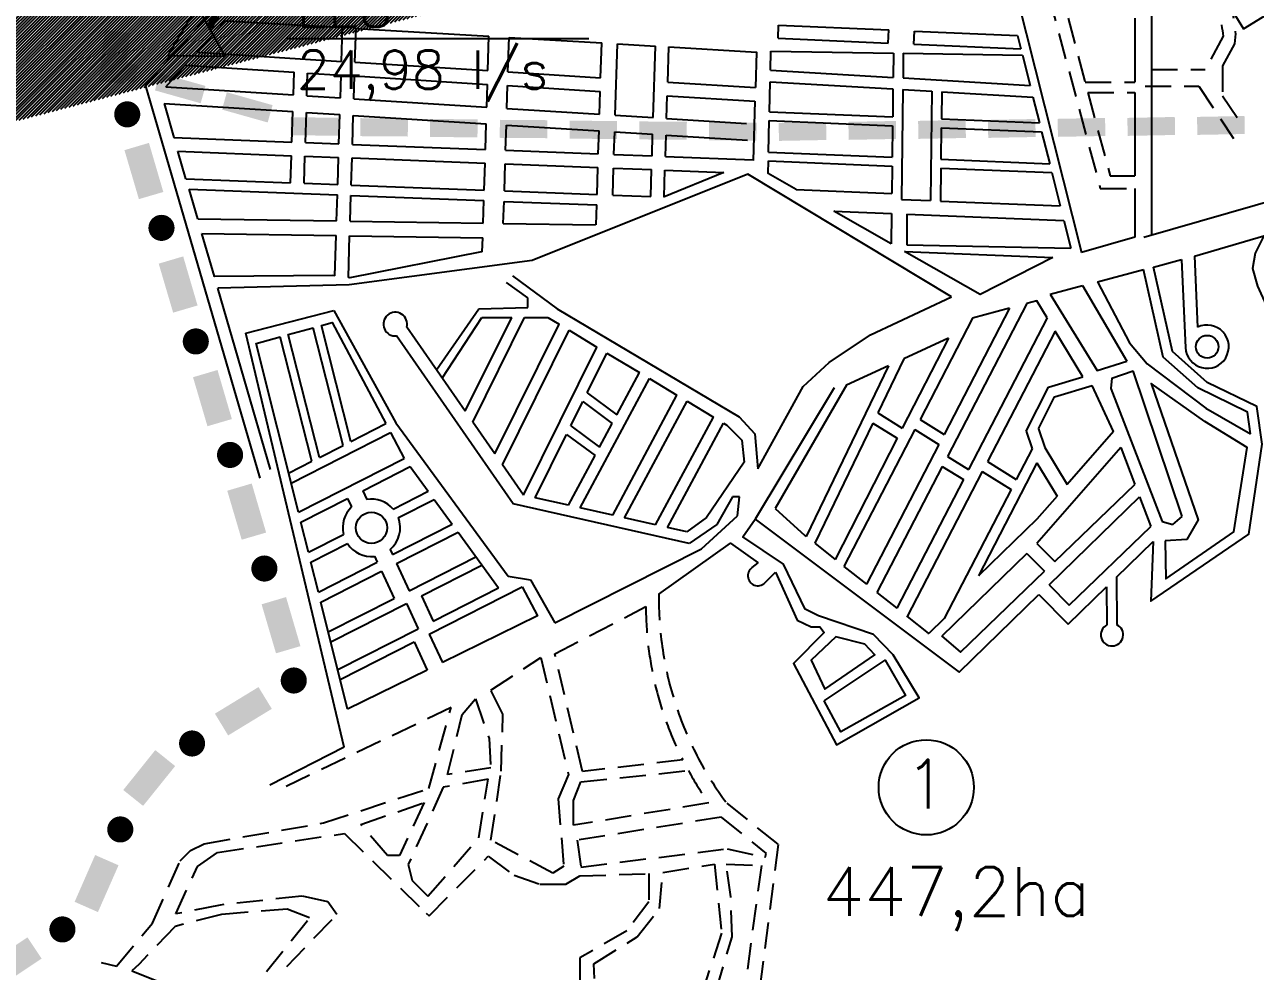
# Model space of a CAD drawing. Extents: x 549522 to 568491, y 7511769 to 7521280.
# Drawn here: x 551247 to 553012, y 7512479 to 7513836 of the extents above; entities that cross this region are included whole.
import ezdxf
from ezdxf.enums import TextEntityAlignment as Align

# ---------------------------------------------------------------- set-up
doc = ezdxf.new("R2010")
doc.units = 0
doc.header["$LTSCALE"] = 150
doc.header["$MEASUREMENT"] = 0
doc.linetypes.add('HIDDEN', pattern=[0.375, 0.25, -0.125])
for name, color, linetype in [('ESTACAO', 5, 'CONTINUOUS'), ('HATCH', 150, 'CONTINUOUS'), ('LIMITE-BACIA', 3, 'CONTINUOUS'), ('LIMITE-PROJETO', 1, 'CONTINUOUS'), ('PROJECAO', 7, 'HIDDEN'), ('RUA', 7, 'CONTINUOUS'), ('TEXTO', 5, 'CONTINUOUS'), ('TEXTO2', 5, 'CONTINUOUS')]:
    doc.layers.add(name, color=color, linetype=linetype)
doc.styles.get("Standard").update_dxf_attribs({"font": 'ROMANSBR.SHX'})

# ---------------------------------------------------------------- blocks, each defined once
blk = doc.blocks.new('C')
at = {"layer": 'LIMITE-BACIA'}
blk.add_solid([(-33.9, -12.9), (-34, 12.9), (34.2, -12.6), (34, 13.2)], dxfattribs=at)
blk = doc.blocks.new('R')
at = {"layer": 'LIMITE-PROJETO', "const_width": 18.7}
blk.add_lwpolyline([(-75.2, 0.3, 1), (-93.9, 0.4, 1)], format="xyb", close=True, dxfattribs=at)
at = {"layer": 'LIMITE-PROJETO'}
blk.add_solid([(36.9, 17.7), (36.6, -18.8), (-36.4, 18.3), (-36.6, -18.3)], dxfattribs=at)

msp = doc.modelspace()

# ---------------------------------------------------------------- hatches: boundary and pattern name
at = {"layer": 'HATCH'}
h = msp.add_hatch(dxfattribs=at)
h.set_pattern_fill('ANSI31', color=256, scale=25, style=0)
h.set_pattern_definition([(45, (0, 17552.9602), (-2.2097086912, 2.2097086912), [])])
h.paths.add_polyline_path([(558788.8, 7515520.7), (558801.3, 7515519.9), (558811.3, 7515516), (558878.7, 7515439), (558881.3, 7515433.4), (558881.3, 7515424.8), (558878.7, 7515418.7), (558871.4, 7515418.7), (558861.9, 7515423.5), (558792.7, 7515499.5), (558787.5, 7515504.7), (558785.3, 7515512.1), (558784.9, 7515518.1)], flags=0)
h.paths.add_polyline_path([(557584.9, 7515191.4), (557601.3, 7515215.5), (557620.6, 7515242.5), (557635.5, 7515256.9), (557649, 7515267.5), (557661.1, 7515272.3), (557670.7, 7515274.2), (557681.8, 7515275.2), (557689.5, 7515273.3), (557694.8, 7515268.9), (557696.7, 7515260.3), (557694.8, 7515252.1), (557688.5, 7515243), (557681.3, 7515231.4), (557667.8, 7515217.4), (557652.9, 7515204.4), (557638.4, 7515192.4), (557624.9, 7515181.3), (557611.4, 7515170.7), (557602.3, 7515163.5), (557594.6, 7515160.2), (557585.4, 7515159.7), (557578.7, 7515161.6), (557574.8, 7515165.9), (557574.8, 7515172.7), (557577.2, 7515178.9)], flags=16)
h.paths.add_polyline_path([(558115.4, 7515513.7), (558035.3, 7515575.5), (558035.7, 7515576.2), (558057.8, 7515605.1), (558090.2, 7515623.9), (558119.2, 7515637.5), (558143.1, 7515654.5), (558210.7, 7515704.9), (558247, 7515721), (558299.5, 7515734.5), (558322, 7515731.2), (558352.7, 7515729.5), (558373.6, 7515734.5), (558415.8, 7515748.2), (558456.7, 7515765.3), (558478.9, 7515773.8), (558494.2, 7515785.7), (558523.7, 7515798), (558550.4, 7515797.6), (558572.3, 7515789.9), (558608.4, 7515765.3), (558643, 7515733.3), (558708.2, 7515640.1), (558726, 7515622.2), (558775.4, 7515584.7), (558825.4, 7515544.3), (558876, 7515484.2), (559013.9, 7515307.6), (559102.7, 7515189.5), (559170.9, 7515082.2), (559225.4, 7515002.1), (559323.6, 7514841.1), (559397.4, 7514688.7), (559421.5, 7514661.4), (559465.8, 7514620.6), (559481.1, 7514606.9), (559503.2, 7514596.6), (559528.9, 7514593.3), (559553.3, 7514596.6), (559573.2, 7514606.9), (559617.5, 7514639.3), (559643.6, 7514668.8), (559716.4, 7514758.5), (559803.3, 7514864.1), (559862.9, 7514939.1), (560024.4, 7515156.3), (560242.1, 7515543.3), (560370.9, 7515698.8), (560401.6, 7515731.2), (560456.1, 7515763.5), (560507.3, 7515787.4), (560563.5, 7515804.4), (560626.3, 7515811.8), (560706.7, 7515814.7), (560780, 7515812.9), (560856.7, 7515801), (560989.6, 7515770.4), (561132.8, 7515721), (561221.5, 7515686.9), (561316.9, 7515640.9), (561403.9, 7515594.9), (561452, 7515561.5), (561492.5, 7515521.7), (561579.4, 7515436.5), (561630.6, 7515378.6), (561666.8, 7515346.8), (561782.3, 7515252.5), (561865.8, 7515187.8), (561916.9, 7515153.7), (561951.5, 7515135.3), (561983.4, 7515119.7), (562331.1, 7514990.2), (562373.7, 7514962.9), (562429.4, 7514907.1), (562569.6, 7514724.8), (562605.6, 7514687), (562645.9, 7514658.6), (562680.6, 7514647.8), (562713.8, 7514645.1), (562912.4, 7514701.1), (563130.5, 7514785.2), (563510.5, 7515065.2), (563799.9, 7515305.3), (563941.4, 7515456.6), (564344.5, 7515975), (564452.2, 7516190.4), (564558, 7516441.6), (564606.8, 7516600.9), (564730.2, 7516618.8), (564588, 7516244.9), (564512.2, 7516108.4), (564467.8, 7515995), (564418.3, 7515936.5), (564384.3, 7515855.1), (564295.9, 7515724.5), (564087.8, 7515532.7), (564057.8, 7515484), (563755.5, 7515150.7), (563541.5, 7514956), (563359.2, 7514838.3), (563249.3, 7514749.8), (563017.8, 7514615.2), (562908.4, 7514571.4), (562713.8, 7514553.8), (562678.8, 7514559.2), (562641.2, 7514573.2), (562614.1, 7514584.8), (562581.7, 7514605.2), (562554.1, 7514631.2), (562535.7, 7514659.7), (562505.9, 7514715.6), (562421.4, 7514813.1), (562384, 7514845.4), (562309.3, 7514894.6), (562206.7, 7514937.4), (562116.3, 7514962.9), (562056.7, 7514988.5), (561855.5, 7515088.1), (561752.7, 7515168.1), (561502.7, 7515402.3), (561235.8, 7515586.7), (560918, 7515701.9), (560718.9, 7515732.9), (560603.3, 7515716.4), (560527.5, 7515691.1), (560436.7, 7515624), (560361.3, 7515543.2), (560291.3, 7515403.2), (560067.2, 7515037.3), (559712.9, 7514589.9), (559680.6, 7514547.3), (559653.3, 7514523.5), (559634.5, 7514506.4), (559612.4, 7514492.8), (559568.9, 7514474.9), (559544.2, 7514470.7), (559509.7, 7514474.9), (559479.4, 7514480.9), (559446.2, 7514496), (559406.1, 7514520.1), (559361.8, 7514552.4), (559305.2, 7514603.2), (559234, 7514678.5), (559133.4, 7514797.7), (559031, 7514932.4), (558759, 7515370.4), (558732.8, 7515404.1), (558705.6, 7515429.7), (558695.3, 7515439.9), (558686.8, 7515474), (558676.6, 7515502.9), (558656.1, 7515537), (558628.9, 7515564.2), (558611.8, 7515579.6), (558594.8, 7515588.1), (558579.4, 7515591.5), (558555.6, 7515591.5), (558531.7, 7515579.6), (558499.3, 7515557.4), (558477.1, 7515533.6), (558460.1, 7515520), (558442.4, 7515505.8), (558431.1, 7515501.2), (558411.3, 7515495.5), (558367.5, 7515502.8), (558344.2, 7515514.9), (558301.6, 7515542.1), (558257.4, 7515560.5), (558220.6, 7515563.5), (558170.9, 7515548.7)])
h.paths.add_polyline_path([(558115.4, 7515513.7), (558035.3, 7515575.5), (558035.7, 7515576.2), (558057.8, 7515605.1), (558090.2, 7515623.9), (558119.2, 7515637.5), (558143.1, 7515654.5), (558210.7, 7515704.9), (558247, 7515721), (558299.5, 7515734.5), (558322, 7515731.2), (558352.7, 7515729.5), (558373.6, 7515734.5), (558415.8, 7515748.2), (558456.7, 7515765.3), (558478.9, 7515773.8), (558494.2, 7515785.7), (558523.7, 7515798), (558550.4, 7515797.6), (558572.3, 7515789.9), (558608.4, 7515765.3), (558643, 7515733.3), (558708.2, 7515640.1), (558726, 7515622.2), (558775.4, 7515584.7), (558825.4, 7515544.3), (558876, 7515484.2), (559013.9, 7515307.6), (559102.7, 7515189.5), (559170.9, 7515082.2), (559225.4, 7515002.1), (559323.6, 7514841.1), (559397.4, 7514688.7), (559421.5, 7514661.4), (559465.8, 7514620.6), (559481.1, 7514606.9), (559503.2, 7514596.6), (559528.9, 7514593.3), (559553.3, 7514596.6), (559573.2, 7514606.9), (559617.5, 7514639.3), (559643.6, 7514668.8), (559716.4, 7514758.5), (559803.3, 7514864.1), (559862.9, 7514939.1), (560024.4, 7515156.3), (560242.1, 7515543.3), (560370.9, 7515698.8), (560401.6, 7515731.2), (560456.1, 7515763.5), (560507.3, 7515787.4), (560563.5, 7515804.4), (560626.3, 7515811.8), (560706.7, 7515814.7), (560780, 7515812.9), (560856.7, 7515801), (560989.6, 7515770.4), (561132.8, 7515721), (561221.5, 7515686.9), (561316.9, 7515640.9), (561403.9, 7515594.9), (561452, 7515561.5), (561492.5, 7515521.7), (561579.4, 7515436.5), (561630.6, 7515378.6), (561666.8, 7515346.8), (561782.3, 7515252.5), (561865.8, 7515187.8), (561916.9, 7515153.7), (561951.5, 7515135.3), (561983.4, 7515119.7), (562331.1, 7514990.2), (562373.7, 7514962.9), (562429.4, 7514907.1), (562569.6, 7514724.8), (562605.6, 7514687), (562645.9, 7514658.6), (562680.6, 7514647.8), (562713.8, 7514645.1), (562912.4, 7514701.1), (563130.5, 7514785.2), (563510.5, 7515065.2), (563799.9, 7515305.3), (563941.4, 7515456.6), (564344.5, 7515975), (564452.2, 7516190.4), (564558, 7516441.6), (564606.8, 7516600.9), (564730.2, 7516618.8), (564588, 7516244.9), (564512.2, 7516108.4), (564467.8, 7515995), (564418.3, 7515936.5), (564384.3, 7515855.1), (564295.9, 7515724.5), (564087.8, 7515532.7), (564057.8, 7515484), (563755.5, 7515150.7), (563541.5, 7514956), (563359.2, 7514838.3), (563249.3, 7514749.8), (563017.8, 7514615.2), (562908.4, 7514571.4), (562713.8, 7514553.8), (562678.8, 7514559.2), (562641.2, 7514573.2), (562614.1, 7514584.8), (562581.7, 7514605.2), (562554.1, 7514631.2), (562535.7, 7514659.7), (562505.9, 7514715.6), (562421.4, 7514813.1), (562384, 7514845.4), (562309.3, 7514894.6), (562206.7, 7514937.4), (562116.3, 7514962.9), (562056.7, 7514988.5), (561855.5, 7515088.1), (561752.7, 7515168.1), (561502.7, 7515402.3), (561235.8, 7515586.7), (560918, 7515701.9), (560718.9, 7515732.9), (560603.3, 7515716.4), (560527.5, 7515691.1), (560436.7, 7515624), (560361.3, 7515543.2), (560291.3, 7515403.2), (560067.2, 7515037.3), (559712.9, 7514589.9), (559680.6, 7514547.3), (559653.3, 7514523.5), (559634.5, 7514506.4), (559612.4, 7514492.8), (559568.9, 7514474.9), (559544.2, 7514470.7), (559509.7, 7514474.9), (559479.4, 7514480.9), (559446.2, 7514496), (559406.1, 7514520.1), (559361.8, 7514552.4), (559305.2, 7514603.2), (559234, 7514678.5), (559133.4, 7514797.7), (559031, 7514932.4), (558759, 7515370.4), (558732.8, 7515404.1), (558705.6, 7515429.7), (558695.3, 7515439.9), (558686.8, 7515474), (558676.6, 7515502.9), (558656.1, 7515537), (558628.9, 7515564.2), (558611.8, 7515579.6), (558594.8, 7515588.1), (558579.4, 7515591.5), (558555.6, 7515591.5), (558531.7, 7515579.6), (558499.3, 7515557.4), (558477.1, 7515533.6), (558460.1, 7515520), (558442.4, 7515505.8), (558431.1, 7515501.2), (558411.3, 7515495.5), (558367.5, 7515502.8), (558344.2, 7515514.9), (558301.6, 7515542.1), (558257.4, 7515560.5), (558220.6, 7515563.5), (558170.9, 7515548.7)], flags=16)
edge = h.paths.add_edge_path()
edge.add_line((558015.6, 7515536), (558069.5, 7515484.6))
edge.add_line((552774.4, 7515293.8), (552926.4, 7515327.7))
edge.add_line((552926.4, 7515327.7), (553073.1, 7515393.4))
edge.add_line((553073.1, 7515393.4), (553467.4, 7515518.2))
edge.add_line((553467.4, 7515518.2), (553530.6, 7515539.9))
edge.add_line((553530.6, 7515539.9), (553611.2, 7515590))
edge.add_line((553611.2, 7515590), (553874.6, 7515740.2))
edge.add_line((553874.6, 7515740.2), (554053.2, 7515818.5))
edge.add_line((554053.2, 7515818.5), (554642.4, 7516074.8))
edge.add_line((554642.4, 7516074.8), (554713.7, 7516093.8))
edge.add_line((554713.7, 7516093.8), (554830.1, 7516108))
edge.add_line((554830.1, 7516108), (554953.7, 7516115.2))
edge.add_line((554953.7, 7516115.2), (555122.4, 7516122.3))
edge.add_line((555122.4, 7516122.3), (555238.8, 7516127))
edge.add_line((555238.8, 7516127), (555338.6, 7516131.8))
edge.add_line((555338.6, 7516131.8), (555440.8, 7516129.4))
edge.add_line((555440.8, 7516129.4), (555597.6, 7516124.7))
edge.add_line((555597.6, 7516124.7), (555854.2, 7516086.7))
edge.add_line((555854.2, 7516086.7), (555985.7, 7516050.5))
edge.add_line((555985.7, 7516050.5), (556147.1, 7515972.6))
edge.add_line((556147.1, 7515972.6), (556472.5, 7515726.6))
edge.add_line((556472.5, 7515726.6), (556745.3, 7515546.3))
edge.add_line((556745.3, 7515546.3), (556838.5, 7515494.1))
edge.add_line((556838.5, 7515494.1), (556952.2, 7515442.9))
edge.add_line((556952.2, 7515442.9), (557088.3, 7515400.5))
edge.add_line((557088.3, 7515400.5), (557248.2, 7515330.9))
edge.add_line((557248.2, 7515330.9), (557282.3, 7515317.3))
edge.add_line((557282.3, 7515317.3), (557309.5, 7515301.9))
edge.add_line((557309.5, 7515301.9), (557330, 7515281.5))
edge.add_line((557330, 7515281.5), (557353.4, 7515246.6))
edge.add_line((557353.4, 7515246.6), (557370.9, 7515230.4))
edge.add_line((557370.9, 7515230.4), (557429.5, 7515191.3))
edge.add_line((557429.5, 7515191.3), (557447.6, 7515181))
edge.add_line((557447.6, 7515181), (557468.1, 7515177.6))
edge.add_line((557468.1, 7515177.6), (557491.9, 7515177.6))
edge.add_line((557491.9, 7515177.6), (557509, 7515187.8))
edge.add_line((557509, 7515187.8), (557585.7, 7515249.1))
edge.add_line((557585.7, 7515249.1), (557638.5, 7515293.4))
edge.add_line((557638.5, 7515293.4), (557676, 7515315.6))
edge.add_line((557676, 7515315.6), (557718.6, 7515330.9))
edge.add_line((557718.6, 7515330.9), (557766.4, 7515339.4))
edge.add_line((557766.4, 7515339.4), (557812.4, 7515342.8))
edge.add_line((557812.4, 7515342.8), (557836.2, 7515347.9))
edge.add_line((557836.2, 7515347.9), (557851.6, 7515353))
edge.add_line((557851.6, 7515353), (557861.8, 7515359.8))
edge.add_line((557861.8, 7515359.8), (557899.3, 7515390.5))
edge.add_line((557899.3, 7515390.5), (557960.7, 7515465.5))
edge.add_line((557960.7, 7515465.5), (558013.5, 7515531.9))
edge.add_line((558013.5, 7515531.9), (558015.6, 7515536))
edge.add_line((558069.5, 7515484.6), (557989.4, 7515434.1))
edge.add_line((557989.4, 7515434.1), (557791.3, 7515218.4))
edge.add_line((557791.3, 7515218.4), (557720.3, 7515162.2))
edge.add_line((557720.3, 7515162.2), (557653.9, 7515106))
edge.add_line((557653.9, 7515106), (557572.5, 7515049.7))
edge.add_line((557572.5, 7515049.7), (557510, 7515021.3))
edge.add_line((557510, 7515021.3), (557462.9, 7515005.5))
edge.add_line((557462.9, 7515005.5), (557410.1, 7514990.2))
edge.add_line((557410.1, 7514990.2), (557346.3, 7514981.8))
edge.add_line((557346.3, 7514981.8), (557312.9, 7514987.4))
edge.add_line((557312.9, 7514987.4), (557287.4, 7515005.5))
edge.add_line((557287.4, 7515005.5), (557252, 7515053))
edge.add_line((557252, 7515053), (557243.1, 7515075.4))
edge.add_line((557243.1, 7515075.4), (557242, 7515097.7))
edge.add_line((557242, 7515097.7), (557248.2, 7515121.4))
edge.add_line((557248.2, 7515121.4), (557256.7, 7515143.5))
edge.add_line((557256.7, 7515143.5), (557261.8, 7515157.1))
edge.add_line((557261.8, 7515157.1), (557255, 7515179.3))
edge.add_line((557255, 7515179.3), (557243.1, 7515196.3))
edge.add_line((557243.1, 7515196.3), (557218.7, 7515220.8))
edge.add_line((557218.7, 7515220.8), (557183.4, 7515238.9))
edge.add_line((557183.4, 7515238.9), (557128.9, 7515262.7))
edge.add_line((557128.9, 7515262.7), (557062.4, 7515279.8))
edge.add_line((557062.4, 7515279.8), (556972, 7515296.8))
edge.add_line((556972, 7515296.8), (556926, 7515308.7))
edge.add_line((556926, 7515308.7), (556897.5, 7515318.6))
edge.add_line((556897.5, 7515318.6), (556780.1, 7515382.6))
edge.add_line((556780.1, 7515382.6), (556720.3, 7515417.5))
edge.add_line((556720.3, 7515417.5), (556494, 7515578.3))
edge.add_line((556494, 7515578.3), (556352, 7515703.5))
edge.add_line((556352, 7515703.5), (556191.4, 7515810.1))
edge.add_line((556191.4, 7515810.1), (556079.6, 7515874.2))
edge.add_line((556079.6, 7515874.2), (555928.3, 7515935.1))
edge.add_line((555928.3, 7515935.1), (555809.9, 7515966.3))
edge.add_line((555809.9, 7515966.3), (555712.9, 7515972.9))
edge.add_line((555712.9, 7515972.9), (555555, 7516009.1))
edge.add_line((555555, 7516009.1), (555347, 7516028.1))
edge.add_line((555347, 7516028.1), (555112.7, 7516010.7))
edge.add_line((555112.7, 7516010.7), (555028.8, 7515991))
edge.add_line((555028.8, 7515991), (554897.4, 7515984))
edge.add_line((554897.4, 7515984), (554283.9, 7515777.2))
edge.add_line((554283.9, 7515777.2), (553797.8, 7515557.2))
edge.add_line((553797.8, 7515557.2), (553445.1, 7515437.1))
edge.add_line((553445.1, 7515437.1), (553000.1, 7515236.8))
edge.add_line((553000.1, 7515236.8), (552732.4, 7515162.2))
edge.add_line((552732.4, 7515162.2), (552616.5, 7515162.2))
edge.add_line((552616.5, 7515162.2), (552393.1, 7515185.9))
edge.add_line((552393.1, 7515185.9), (552178.5, 7515224))
edge.add_line((552178.5, 7515224), (551991.6, 7515203.3))
edge.add_line((551991.6, 7515203.3), (551861, 7515168.9))
edge.add_line((551861, 7515168.9), (551264.8, 7514941.9))
edge.add_line((551264.8, 7514941.9), (551036.4, 7514890.6))
edge.add_line((551036.4, 7514890.6), (550787.9, 7514843.2))
edge.add_line((550787.9, 7514843.2), (550421.2, 7514795.5))
edge.add_line((550421.2, 7514795.5), (550352.2, 7514765.9))
edge.add_line((550352.2, 7514765.9), (550321.8, 7514741))
edge.add_line((550321.8, 7514741), (550287.5, 7514701.3))
edge.add_line((550287.5, 7514701.3), (550231.5, 7514507.4))
edge.add_line((550231.5, 7514507.4), (550215.7, 7514386.1))
edge.add_line((550215.7, 7514386.1), (550215.7, 7514243.6))
edge.add_line((550215.7, 7514243.6), (550250, 7514060.6))
edge.add_line((550250, 7514060.6), (550291.2, 7513954.7))
edge.add_line((550291.2, 7513954.7), (550419.6, 7513764.5))
edge.add_line((550419.6, 7513764.5), (550456.5, 7513658))
edge.add_line((550456.5, 7513658), (550464.7, 7513625.5))
edge.add_line((550464.7, 7513625.5), (550466.9, 7513595.6))
edge.add_line((550466.9, 7513595.6), (550461.3, 7513547.3))
edge.add_line((550461.3, 7513547.3), (550436.7, 7513494.8))
edge.add_line((550436.7, 7513494.8), (550413.6, 7513469.1))
edge.add_line((550413.6, 7513469.1), (550373.5, 7513435.8))
edge.add_line((550373.5, 7513435.8), (549938.5, 7513252.2))
edge.add_line((549938.5, 7513252.2), (549789.5, 7513204.8))
edge.add_line((552677, 7515572.2), (552714, 7515580.3))
edge.add_line((552726.4, 7515288.7), (552675.7, 7515271.8))
edge.add_line((552675.7, 7515271.8), (552540, 7515265.4))
edge.add_line((552540, 7515265.4), (552271.7, 7515295.3))
edge.add_line((552271.7, 7515295.3), (552183.3, 7515291.9))
edge.add_line((552183.3, 7515291.9), (552108.4, 7515288.5))
edge.add_line((552108.4, 7515288.5), (552013.1, 7515288.5))
edge.add_line((552013.1, 7515288.5), (551921.2, 7515295.3))
edge.add_line((551921.2, 7515295.3), (551832.7, 7515298.7))
edge.add_line((551832.7, 7515298.7), (551747.7, 7515288.5))
edge.add_line((551747.7, 7515288.5), (551577.8, 7515227.8))
edge.add_line((551577.8, 7515227.8), (551355.8, 7515105.9))
edge.add_line((551355.8, 7515105.9), (551132.3, 7515022.1))
edge.add_line((551132.3, 7515022.1), (550956.1, 7514975.1))
edge.add_line((550956.1, 7514975.1), (550833.9, 7514922))
edge.add_line((550833.9, 7514922), (550460.7, 7514855.9))
edge.add_line((550460.7, 7514855.9), (550304.7, 7514802.2))
edge.add_line((550304.7, 7514802.2), (550246.9, 7514778.4))
edge.add_line((550246.9, 7514778.4), (550206, 7514752.9))
edge.add_line((550206, 7514752.9), (550175.2, 7514700.1))
edge.add_line((550175.2, 7514700.1), (550119.6, 7514421.9))
edge.add_line((550119.6, 7514421.9), (550126.9, 7514226.9))
edge.add_line((550126.9, 7514226.9), (550172.8, 7513956.4))
edge.add_line((550172.8, 7513956.4), (550290.8, 7513691))
edge.add_line((550290.8, 7513691), (550314.4, 7513623.6))
edge.add_line((550314.4, 7513623.6), (550314.4, 7513566.4))
edge.add_line((550314.4, 7513566.4), (550289.3, 7513497.3))
edge.add_line((550289.3, 7513497.3), (550185.6, 7513430.3))
edge.add_line((550185.6, 7513430.3), (549840.2, 7513347))
edge.add_line((549840.2, 7513347), (549787.8, 7513319.1))
edge.add_line((552258.5, 7515294.8), (552290.8, 7515353.8))
edge.add_line((552290.8, 7515353.8), (552310.4, 7515386.1))
edge.add_line((552310.4, 7515386.1), (552327.8, 7515411.6))
edge.add_line((552327.8, 7515411.6), (552346.3, 7515428.9))
edge.add_line((552346.3, 7515428.9), (552362.5, 7515442.8))
edge.add_line((552362.5, 7515442.8), (552384.4, 7515452))
edge.add_line((552384.4, 7515452), (552406.4, 7515457.8))
edge.add_line((552406.4, 7515457.8), (552436.5, 7515461.2))
edge.add_line((552436.5, 7515461.2), (552466.5, 7515457.8))
edge.add_line((552466.5, 7515457.8), (552497.7, 7515452))
edge.add_line((552497.7, 7515452), (552531.3, 7515445.1))
edge.add_line((552531.3, 7515445.1), (552552.1, 7515443.9))
edge.add_line((552552.1, 7515443.9), (552569.4, 7515443.9))
edge.add_line((552569.4, 7515443.9), (552587.9, 7515450.8))
edge.add_line((552587.9, 7515450.8), (552613.4, 7515465.9))
edge.add_line((552613.4, 7515465.9), (552637.6, 7515485.5))
edge.add_line((552637.6, 7515485.5), (552653.8, 7515502.8))
edge.add_line((552653.8, 7515502.8), (552668.9, 7515520.2))
edge.add_line((552668.9, 7515520.2), (552675.8, 7515534))
edge.add_line((552675.8, 7515534), (552678.1, 7515549.1))
edge.add_line((552678.1, 7515549.1), (552677, 7515572.2))
edge.add_line((552276, 7515294.8), (552305.8, 7515342.2))
edge.add_line((552305.8, 7515342.2), (552327.8, 7515374.6))
edge.add_line((552327.8, 7515374.6), (552342.8, 7515396.5))
edge.add_line((552342.8, 7515396.5), (552359, 7515411.6))
edge.add_line((552359, 7515411.6), (552374, 7515425.4))
edge.add_line((552374, 7515425.4), (552390.2, 7515437))
edge.add_line((552390.2, 7515437), (552408.7, 7515443.9))
edge.add_line((552408.7, 7515443.9), (552428.4, 7515447.4))
edge.add_line((552428.4, 7515447.4), (552449.2, 7515443.9))
edge.add_line((552449.2, 7515443.9), (552466.5, 7515439.3))
edge.add_line((552466.5, 7515439.3), (552485, 7515434.7))
edge.add_line((552485, 7515434.7), (552502.4, 7515430))
edge.add_line((552502.4, 7515430), (552520.9, 7515425.4))
edge.add_line((552520.9, 7515425.4), (552539.4, 7515423.1))
edge.add_line((552539.4, 7515423.1), (552553.2, 7515423.1))
edge.add_line((552553.2, 7515423.1), (552567.1, 7515425.4))
edge.add_line((552567.1, 7515425.4), (552585.6, 7515431.2))
edge.add_line((552585.6, 7515431.2), (552607.6, 7515438.1))
edge.add_line((552607.6, 7515438.1), (552622.6, 7515449.7))
edge.add_line((552622.6, 7515449.7), (552640, 7515464.7))
edge.add_line((552640, 7515464.7), (552653.8, 7515479.7))
edge.add_line((552653.8, 7515479.7), (552673.5, 7515500.5))
edge.add_line((552673.5, 7515500.5), (552682.7, 7515515.6))
edge.add_line((552682.7, 7515515.6), (552686.2, 7515528.3))
edge.add_line((552686.2, 7515528.3), (552687.4, 7515542.1))
edge.add_line((552687.4, 7515542.1), (552696.6, 7515531.7))
edge.add_line((552696.6, 7515531.7), (552704.7, 7515520.2))
edge.add_line((552704.7, 7515520.2), (552704.7, 7515507.5))
edge.add_line((552704.7, 7515507.5), (552700.1, 7515490.1))
edge.add_line((552700.1, 7515490.1), (552694.3, 7515472.8))
edge.add_line((552694.3, 7515472.8), (552686.2, 7515450.8))
edge.add_line((552686.2, 7515450.8), (552685.1, 7515437))
edge.add_line((552685.1, 7515437), (552692, 7515420.8))
edge.add_line((552692, 7515420.8), (552696.6, 7515408.1))
edge.add_line((552696.6, 7515408.1), (552704.7, 7515386.1))
edge.add_line((552704.7, 7515386.1), (552712.8, 7515371.1))
edge.add_line((552712.8, 7515371.1), (552720.9, 7515356.1))
edge.add_line((552720.9, 7515356.1), (552727.8, 7515339.9))
edge.add_line((552727.8, 7515339.9), (552731.3, 7515323.7))
edge.add_line((552731.3, 7515323.7), (552729, 7515308.7))
edge.add_line((552729, 7515308.7), (552726.4, 7515288.7))
edge.add_line((552714, 7515580.3), (552726.7, 7515562.9))
edge.add_line((552726.7, 7515562.9), (552735.9, 7515549.1))
edge.add_line((552735.9, 7515549.1), (552741.7, 7515536.4))
edge.add_line((552741.7, 7515536.4), (552744, 7515524.8))
edge.add_line((552744, 7515524.8), (552739.4, 7515512.1))
edge.add_line((552739.4, 7515512.1), (552727.8, 7515501.7))
edge.add_line((552727.8, 7515501.7), (552717.4, 7515490.1))
edge.add_line((552717.4, 7515490.1), (552710.5, 7515478.6))
edge.add_line((552710.5, 7515478.6), (552708.2, 7515465.9))
edge.add_line((552708.2, 7515465.9), (552710.5, 7515454.3))
edge.add_line((552710.5, 7515454.3), (552710.5, 7515438.1))
edge.add_line((552710.5, 7515438.1), (552716.3, 7515422))
edge.add_line((552716.3, 7515422), (552726.7, 7515406.9))
edge.add_line((552726.7, 7515406.9), (552737.1, 7515386.1))
edge.add_line((552737.1, 7515386.1), (552745.2, 7515367.7))
edge.add_line((552745.2, 7515367.7), (552749.8, 7515351.5))
edge.add_line((552749.8, 7515351.5), (552753.3, 7515333))
edge.add_line((552753.3, 7515333), (552756.7, 7515318))
edge.add_line((552756.7, 7515318), (552760.2, 7515307.6))
edge.add_line((552760.2, 7515307.6), (552766, 7515298.3))
edge.add_line((552766, 7515298.3), (552774.4, 7515293.8))
edge.add_line((549789.5, 7513204.8), (549787.8, 7513319.1))

# ---------------------------------------------------------------- linework, layer by layer
at = {"layer": 'ESTACAO'}
msp.add_lwpolyline([(551534.5, 7513790.2), (551494.2, 7513861.9), (551452.2, 7513791.2)], close=True, dxfattribs=at)
at = {"layer": 'ESTACAO', "const_width": 10}
msp.add_lwpolyline([(551511.2, 7513831.7), (551522.1, 7513848.2)], dxfattribs=at)
at = {"layer": 'LIMITE-BACIA'}
msp.add_solid([(551410.5, 7513776.9), (551403.5, 7513752.1), (551375.5, 7513787.3), (551368.5, 7513762.5)], dxfattribs=at)
at = {"layer": 'LIMITE-PROJETO', "const_width": 18.7}
msp.add_lwpolyline([(551483.2, 7512796.6, 1), (551490.7, 7512813.7, 1)], format="xyb", close=True, dxfattribs=at)
at = {"layer": 'LIMITE-PROJETO'}
msp.add_solid([(551416.7, 7512715.7), (551388.3, 7512738.5), (551462.7, 7512772.8), (551434.2, 7512795.7)], dxfattribs=at)
at = {"layer": 'PROJECAO'}
for p, q in [((552686.3, 7513986), (552789.2, 7513600.6)), ((552742.9, 7513844.7), (552767.4, 7513753)), ((552965.5, 7513819), (552939.7, 7513771.3)), ((552981.7, 7513808.2), (552964.6, 7513776.5)), ((552862.6, 7513771.3), (552939.7, 7513771.3)), ((552964.6, 7513776.5), (552964.6, 7513733.5)), ((552767.4, 7513753), (552838.7, 7513753)), ((552771.3, 7513738.3), (552803.1, 7513619)), ((552771.3, 7513738.3), (552838.7, 7513738.3)), ((552853.4, 7513747.4), (552930.6, 7513747.4)), ((552930.6, 7513747.4), (552980.1, 7513672.2)), ((552964.6, 7513733.5), (552989.3, 7513696.1)), ((552803.1, 7513619), (552838.7, 7513619)), ((552789.2, 7513600.6), (552838.7, 7513600.6)), ((552327.5, 7512660.3), (552296, 7512416))]:
    msp.add_line(p, q, dxfattribs=at)
for points in [[(552046.6, 7512765.2), (552006.9, 7512933.6), (552137.6, 7513001.4)], [(551915.3, 7512881.6), (551987.1, 7512928.6), (552026.7, 7512760.5), (552011.8, 7512725.8), (552019.8, 7512629.4), (552004.4, 7512619.5), (551915.3, 7512666.5), (551930.2, 7512765.4), (551932.6, 7512847), (551915.3, 7512881.6)], [(551356.6, 7512491), (551378.8, 7512486.1), (551430.3, 7512547.8), (551469.9, 7512636.8), (551484.7, 7512651.7), (551504.5, 7512661.5), (551675.3, 7512691.2), (551826.2, 7512740.7), (551858.4, 7512856.9), (551610.9, 7512738.2)], [(551853.4, 7512760.5), (551874.1, 7512846.5), (551893.1, 7512869.1), (551912.8, 7512812.4), (551915.3, 7512770.4), (551853.4, 7512760.5)], [(552033.9, 7512687.9), (552033.9, 7512723.5), (552044.5, 7512750), (552198.5, 7512766.3)], [(552190.4, 7512781.6), (552046.6, 7512765.2)], [(551847, 7512742.4), (551797, 7512631.7), (551802.5, 7512609), (551825.2, 7512586.3), (551897.9, 7512669.8), (551911.5, 7512754.2), (551847, 7512742.4)], [(551728.9, 7512688.9), (551819.8, 7512720.6), (551784.3, 7512644.4), (551767.1, 7512644.4), (551728.9, 7512688.9)], [(552227.7, 7512719.9), (552033.9, 7512687.9)], [(552253.5, 7512719.7), (552327.5, 7512660.3)], [(552245.6, 7512699.6), (552039, 7512666.5), (552044.4, 7512628.1)], [(552245.6, 7512699.6), (552310.3, 7512647.7)], [(551622.6, 7512485.5), (551694.4, 7512559.9), (551681.7, 7512578.1), (551644.4, 7512586.3), (551527.2, 7512573.6), (551463.6, 7512560.8), (551494.5, 7512628.9), (551523.6, 7512648.9), (551705.3, 7512676.2), (551822.5, 7512561.8), (551827, 7512558.1), (551911.5, 7512643.5), (551948.8, 7512616.2)], [(552044.4, 7512628.1), (552254.3, 7512654.1), (552308.8, 7512641.8), (552310.3, 7512647.7)], [(552162.1, 7512620.4), (552236, 7512632.1), (552246.1, 7512533.1), (552205.8, 7512410.6), (552111.7, 7512303.2), (552100, 7512351.8), (552066.4, 7512412.3), (552063, 7512489.5), (552125.2, 7512528.1), (552157.1, 7512568.4), (552162.1, 7512620.4)], [(552237.7, 7512449.2), (552261.2, 7512528.1), (552259.5, 7512585.2), (552252.8, 7512632.1), (552303.2, 7512630.5), (552276.3, 7512430.7)], [(551948.8, 7512616.2), (551985.8, 7512603.6), (552022.7, 7512603.6), (552042.9, 7512615.4), (552142, 7512618.7), (552142, 7512578.4), (552110.1, 7512536.5), (552042.9, 7512497.9), (552042.9, 7512405.6)], [(551593.6, 7512478.5), (551655.5, 7512555.2), (551623.3, 7512567.6), (551529.3, 7512560.2), (551462.5, 7512542.8), (551410.5, 7512488.4), (551400.7, 7512479.5), (551452.6, 7512458.8), (551479.8, 7512434)]]:
    msp.add_lwpolyline(points, dxfattribs=at)
for centre, radius, start, end in [((553334.5, 7513883.2), 374.6, 170.1273, 189.8727), ((553334.5, 7513883.2), 356.6, 171.1335, 189.8727), ((552645.5, 7513012.5), 489.3, 179.1936, 216.7561), ((552626.9, 7513002.8), 489.3, 180.1653, 206.8732), ((552626.9, 7513002.8), 489.3, 208.8978, 215.3225)]:
    msp.add_arc(centre, radius, start, end, dxfattribs=at)
at = {"layer": 'RUA'}
for p, q in [((552994.4, 7513829.6), (553951.2, 7514419.7)), ((552862.6, 7514036.3), (552862.6, 7513534.1)), ((552653.7, 7513940.2), (552762.1, 7513509)), ((551420.3, 7513749.1), (551512, 7513850.3)), ((552838.7, 7513844.7), (552838.7, 7513753)), ((552979.1, 7513854.5), (552994.4, 7513829.6)), ((551701.2, 7513782.9), (551702.7, 7513831.3)), ((551720.5, 7513781.6), (551722, 7513830.1)), ((552328, 7513834.9), (552486, 7513828)), ((552485.1, 7513809.2), (552486, 7513828)), ((552521.7, 7513807.6), (552522.6, 7513826.4)), ((552522.6, 7513826.4), (552670.4, 7513819.9)), ((551911, 7513769.6), (551912.6, 7513818.9)), ((551939.9, 7513767.8), (551941.5, 7513817.2)), ((552072.7, 7513759.4), (552074.3, 7513809.4)), ((552093.6, 7513705.7), (552096.8, 7513808.1)), ((552327.4, 7513816.1), (552485.1, 7513809.2)), ((552521.7, 7513807.6), (552675.2, 7513800.9)), ((552983.1, 7513822.6), (552981.7, 7513808.2)), ((551494.1, 7513795.9), (551701.2, 7513782.9)), ((552148.1, 7513702.3), (552151.2, 7513804.8)), ((552168.9, 7513753.3), (552170.5, 7513803.7)), ((552317, 7513797.7), (552492.5, 7513794.8)), ((552492.5, 7513794.8), (552492.1, 7513760)), ((552506.7, 7513794.6), (552506.3, 7513759.2)), ((552506.7, 7513794.6), (552677.5, 7513791.8)), ((551449.1, 7513746.4), (551477.1, 7513777.3)), ((551477.1, 7513777.3), (551633.2, 7513767.4)), ((551720.5, 7513781.6), (551911, 7513769.6)), ((551632.2, 7513734.8), (551633.2, 7513767.4)), ((551651.5, 7513733.6), (551652.5, 7513766.2)), ((551652.5, 7513766.2), (551700.6, 7513763.2)), ((551699.6, 7513730.6), (551700.6, 7513763.2)), ((551718.9, 7513729.4), (551719.9, 7513762)), ((551719.9, 7513762), (551910.4, 7513749.9)), ((551939.9, 7513767.8), (552072.7, 7513759.4)), ((552168.9, 7513753.3), (552294.6, 7513745.4)), ((552315.9, 7513753.7), (552491.9, 7513743.4)), ((552316.3, 7513770.3), (552492.1, 7513760)), ((552506.3, 7513759.2), (552688.4, 7513748.5)), ((551584.4, 7513185.4), (551420.3, 7513749.1)), ((551449.1, 7513746.4), (551632.2, 7513734.8)), ((551909.4, 7513717.3), (551910.4, 7513749.9)), ((551938.3, 7513715.5), (551939.3, 7513748.1)), ((551939.3, 7513748.1), (552072.1, 7513739.7)), ((552071.1, 7513707.1), (552072.1, 7513739.7)), ((552491.9, 7513743.4), (552491.5, 7513703.3)), ((552506.1, 7513742.5), (552504.3, 7513585)), ((552506.1, 7513742.5), (552547.6, 7513740.1)), ((552547.6, 7513740.1), (552545.8, 7513583.3)), ((552561.8, 7513739.3), (552561.3, 7513700.4)), ((552561.8, 7513739.3), (552692.6, 7513731.6)), ((552838.7, 7513738.3), (552838.7, 7513619)), ((551446.8, 7513722.6), (551461, 7513673.9)), ((551446.8, 7513722.6), (551631.5, 7513711)), ((551651.5, 7513733.6), (551699.6, 7513730.6)), ((551718.9, 7513729.4), (551909.4, 7513717.3)), ((552167.3, 7513701), (552168.3, 7513733.6)), ((552168.3, 7513733.6), (552294, 7513725.7)), ((551630.1, 7513667.3), (551631.5, 7513711)), ((551649.5, 7513666.6), (551650.8, 7513709.7)), ((551650.8, 7513709.7), (551698.9, 7513706.7)), ((551697.6, 7513664.7), (551698.9, 7513706.7)), ((551716.9, 7513663.9), (551718.1, 7513705.5)), ((551718.1, 7513705.5), (551908.7, 7513693.5)), ((551938.3, 7513715.5), (552071.1, 7513707.1)), ((552093.6, 7513705.7), (552148.1, 7513702.3)), ((552167.3, 7513701), (552281.7, 7513693.8)), ((552314.9, 7513710.6), (552491.5, 7513703.3)), ((552561.3, 7513700.4), (552701.9, 7513694.6)), ((551907.6, 7513656.5), (551908.7, 7513693.5)), ((551936.5, 7513655.4), (551937.6, 7513691.6)), ((551937.6, 7513691.6), (552070.4, 7513683.3)), ((552069.4, 7513650.3), (552070.4, 7513683.3)), ((552314.6, 7513698), (552491.3, 7513690.7)), ((552491.3, 7513690.7), (552490.8, 7513645.5)), ((552561.2, 7513687.8), (552560.7, 7513642.6)), ((552561.2, 7513687.8), (552705.1, 7513681.9)), ((551461, 7513673.9), (551630.1, 7513667.3)), ((551649.5, 7513666.6), (551697.6, 7513664.7)), ((552091.9, 7513649.4), (552092.9, 7513681.8)), ((552092.9, 7513681.8), (552147.3, 7513678.4)), ((552146.4, 7513647.3), (552147.3, 7513678.4)), ((552165.6, 7513646.5), (552166.6, 7513677.2)), ((552166.6, 7513677.2), (552283.4, 7513669.8)), ((551466.7, 7513654.1), (551629.5, 7513647.7)), ((551628.3, 7513608.8), (551629.5, 7513647.7)), ((551647.6, 7513608.1), (551648.8, 7513647)), ((551648.8, 7513647), (551697, 7513645.1)), ((551716.9, 7513663.9), (551907.6, 7513656.5)), ((551936.5, 7513655.4), (552069.4, 7513650.3)), ((552091.9, 7513649.4), (552146.4, 7513647.3)), ((552313.5, 7513652.8), (552490.8, 7513645.5)), ((551695.8, 7513606.2), (551697, 7513645.1)), ((551715.1, 7513605.5), (551716.3, 7513644.4)), ((551716.3, 7513644.4), (551907, 7513637)), ((551905.8, 7513598.2), (551907, 7513637)), ((551934.7, 7513597.1), (551935.9, 7513635.9)), ((551935.9, 7513635.9), (552068.8, 7513630.7)), ((552067.6, 7513592), (552068.8, 7513630.7)), ((552090.1, 7513591.1), (552091.3, 7513629.8)), ((552091.3, 7513629.8), (552145.8, 7513627.7)), ((552165.6, 7513646.5), (552291.4, 7513641.7)), ((552313.3, 7513640.2), (552490.7, 7513632.9)), ((552490.7, 7513632.9), (552490.2, 7513593.7)), ((552560.5, 7513630), (552560, 7513582.7)), ((552560.5, 7513630), (552719.8, 7513623.4)), ((552560.7, 7513642.6), (552716.6, 7513636.1)), ((551478.2, 7513614.6), (551628.3, 7513608.8)), ((552284, 7513621.1), (551974.7, 7513497.4)), ((552144.6, 7513589), (552145.8, 7513627.7)), ((552163.9, 7513588.8), (552165, 7513627)), ((552165, 7513627), (552249.2, 7513623.7)), ((552576, 7513445.5), (552284, 7513621.1)), ((551482.6, 7513599.5), (551695.3, 7513591.4)), ((551647.6, 7513608.1), (551695.8, 7513606.2)), ((551715.1, 7513605.5), (551905.8, 7513598.2)), ((551934.7, 7513597.1), (552067.6, 7513592)), ((552353, 7513599.4), (552490.2, 7513593.7)), ((552838.7, 7513600.6), (552838.7, 7513530.9)), ((552851.6, 7513530.9), (553086.7, 7513598.8)), ((551694.2, 7513554.1), (551695.3, 7513591.4)), ((551713.5, 7513553.8), (551714.6, 7513590.6)), ((551714.6, 7513590.6), (551905.3, 7513583.3)), ((551904.3, 7513550.9), (551905.3, 7513583.3)), ((551933.2, 7513550.5), (551934.2, 7513582.2)), ((551934.2, 7513582.2), (552067.1, 7513577.1)), ((552066.2, 7513548.8), (552067.1, 7513577.1)), ((552090.1, 7513591.1), (552144.6, 7513589)), ((552504.3, 7513585), (552545.8, 7513583.3)), ((552560, 7513582.7), (552731.8, 7513575.6)), ((552407.3, 7513568.4), (552489.9, 7513565)), ((552489.9, 7513565), (552489.4, 7513521.5)), ((552512, 7513564.1), (552511.6, 7513520)), ((552512, 7513564.1), (552737.1, 7513554.8)), ((551495, 7513557.1), (551694.2, 7513554.1)), ((551713.5, 7513553.8), (551904.3, 7513550.9)), ((551933.2, 7513550.5), (552065.5, 7513548.5)), ((551501.1, 7513536.1), (551693.5, 7513533.2)), ((551691.7, 7513475.7), (551693.5, 7513533.2)), ((551711, 7513473.1), (551712.8, 7513532.9)), ((551712.8, 7513532.9), (551903.7, 7513530.1)), ((551903.1, 7513509.9), (551903.7, 7513530.1)), ((552838.7, 7513530.9), (552762.1, 7513509)), ((552508.5, 7513510.6), (552721.3, 7513501.8)), ((552511.6, 7513520), (552747.1, 7513515)), ((551974.7, 7513497.4), (551712.4, 7513462.8)), ((552905.8, 7513498.7), (552911.4, 7513372.4)), ((552924.2, 7513503.5), (552928.7, 7513401.8)), ((551946.5, 7513475.6), (552010.6, 7513428.2)), ((551712.4, 7513462.8), (551523.8, 7513457.9)), ((551599.6, 7513197.7), (551523.8, 7513457.9)), ((551968.5, 7513444), (551937.7, 7513465.9)), ((552763.6, 7513461.5), (552827, 7513353.2)), ((552785.1, 7513467.1), (552830.9, 7513379.4)), ((551968.5, 7513429.9), (551968.5, 7513444)), ((552459.7, 7513391.1), (552576, 7513445.5)), ((551563.9, 7513393.5), (551690.1, 7513425.7)), ((551690.1, 7513425.7), (551779.2, 7513264.9)), ((551898, 7513428.2), (551968.5, 7513429.9)), ((552010.6, 7513428.2), (552271.6, 7513273.6)), ((551703.7, 7513232.5), (551660.8, 7513401.1)), ((551714.6, 7513238.1), (551672.4, 7513404.2)), ((551878.7, 7513281.3), (551794.8, 7513402)), ((551845.7, 7513328.9), (551902.3, 7513415.8)), ((551878.7, 7513281.3), (551945.3, 7513415.8)), ((551889.5, 7513265.8), (551963.8, 7513415.8)), ((551902.3, 7513415.8), (551945.3, 7513415.8)), ((551921.2, 7513220.2), (552013.3, 7513406)), ((551963.8, 7513415.8), (551997, 7513415.8)), ((551997, 7513415.8), (552013.3, 7513406)), ((551705, 7512800), (551563.9, 7513393.5)), ((551658.7, 7513209.6), (551613.3, 7513388.1)), ((551669.6, 7513215.1), (551624.8, 7513391.3)), ((551947.5, 7513148.7), (551780.2, 7513389.4)), ((551932, 7513204.7), (552027.5, 7513397.4)), ((552027.5, 7513397.4), (552067.5, 7513373.4)), ((552400.3, 7513351.5), (552459.7, 7513391.1)), ((551962.3, 7513161.1), (552067.5, 7513373.4)), ((552053.4, 7513307.7), (552081.7, 7513364.8)), ((552081.7, 7513364.8), (552128.4, 7513336.7)), ((552830.9, 7513379.4), (552856.3, 7513349.2)), ((552363.2, 7513316.9), (552400.3, 7513351.5)), ((552856.3, 7513349.2), (552940.6, 7513286)), ((552096, 7513276.2), (552128.4, 7513336.7)), ((552805.5, 7513328.8), (552836.4, 7513339.1)), ((552906.4, 7513130.7), (552836.4, 7513339.1)), ((552043.5, 7513142.8), (552142.8, 7513328.1)), ((552142.8, 7513328.1), (552182.2, 7513304.4)), ((552298, 7513199), (552363.2, 7513316.9)), ((552805.5, 7513328.8), (552804.1, 7513314)), ((552804.1, 7513314), (552877.9, 7513123.4)), ((552030, 7513260.5), (552047.2, 7513295.2)), ((552047.2, 7513295.2), (552089.4, 7513263.9)), ((552053.4, 7513307.7), (552096, 7513276.2)), ((552090.1, 7513132.3), (552182.2, 7513304.4)), ((552107, 7513128.5), (552196.6, 7513295.7)), ((552196.6, 7513295.7), (552234.4, 7513273)), ((552470.1, 7513279.1), (552505.3, 7513257.1)), ((552940.6, 7513286), (553004.7, 7513249.2)), ((551714.6, 7513238.1), (551764.7, 7513263.6)), ((551779.2, 7513264.9), (551940.1, 7513044.9)), ((552030, 7513260.5), (552071.3, 7513230)), ((552071.3, 7513230), (552089.4, 7513263.9)), ((552151.6, 7513118.4), (552234.4, 7513273)), ((552168.6, 7513114.6), (552248.8, 7513264.3)), ((552248.8, 7513264.3), (552253.6, 7513261.5)), ((552271.6, 7513273.6), (552293.6, 7513249)), ((552463.1, 7513264.5), (552497.9, 7513242.7)), ((552530.7, 7513269.6), (552565.2, 7513248.1)), ((551628.9, 7513178.3), (551771.4, 7513250.9)), ((551978.9, 7513157.3), (552023.8, 7513248)), ((552023.8, 7513248), (552064.7, 7513217.8)), ((552293.6, 7513249), (552298, 7513199)), ((552523.2, 7513255.3), (552557.7, 7513233.7)), ((551669.6, 7513215.1), (551703.7, 7513232.5)), ((552818.8, 7513229.6), (552838.9, 7513176.4)), ((551625.3, 7513192.6), (551658.7, 7513209.6)), ((551639.4, 7513136.5), (551791.2, 7513213.8)), ((552026.6, 7513146.6), (552064.7, 7513217.8)), ((552278.3, 7513208.5), (552224.6, 7513128.9)), ((552570.1, 7513216.7), (552600.2, 7513197.8)), ((552627.3, 7513209.2), (552668.6, 7513183.4)), ((551731.8, 7513167.5), (551799.6, 7513202)), ((552562.6, 7513202.3), (552592.8, 7513183.5)), ((552619.9, 7513194.9), (552661.2, 7513169.1)), ((551642.9, 7513122.2), (551710, 7513156.4)), ((551710, 7513156.4), (551715.7, 7513144.2)), ((551731.8, 7513167.5), (551737.5, 7513155.1)), ((551775.4, 7513141.2), (551825.4, 7513166.7)), ((551782.7, 7513128.9), (551834, 7513155)), ((552261.8, 7513158.6), (552239.5, 7513119)), ((552271.7, 7513158.6), (552261.8, 7513158.6)), ((552269.2, 7513131.4), (552271.7, 7513158.6)), ((552845.6, 7513158.7), (552861.7, 7513116.2)), ((552199.9, 7513091.8), (551947.5, 7513148.7)), ((551774.1, 7513076.1), (551859.7, 7513119.7)), ((552224.6, 7513128.9), (552196.2, 7513108.4)), ((552239.5, 7513119), (552199.9, 7513091.8)), ((552217.2, 7513084.4), (552269.2, 7513131.4)), ((552877.9, 7513123.4), (552893.2, 7513119)), ((552893.2, 7513119), (552906.4, 7513130.7)), ((551653.7, 7513079.3), (551704.1, 7513104.9)), ((551780.1, 7513063.1), (551868.3, 7513108)), ((551657.2, 7513065), (551709.8, 7513091.7)), ((551770.8, 7513083.1), (551774.1, 7513076.1)), ((552006.9, 7512978.1), (552217.2, 7513084.4)), ((552698.1, 7513091.9), (552723.8, 7513066)), ((551668, 7513022.1), (551752.3, 7513065)), ((551748.4, 7513073.5), (551752.3, 7513065)), ((551798.2, 7513024), (551894, 7513072.8)), ((552683.8, 7513077.6), (552709.2, 7513052)), ((551671.6, 7513007.8), (551758.4, 7513052)), ((551758.4, 7513052), (551776.5, 7513012.9)), ((551780.1, 7513063.1), (551798.2, 7513024)), ((551815.9, 7513016.9), (551902.6, 7513061)), ((552289.9, 7513057.2), (552298.5, 7513064.2)), ((552306.7, 7513034), (552323.5, 7513050.6)), ((551827, 7512961.7), (551960.1, 7513029.5)), ((551940.1, 7513044.9), (551972.2, 7513039.9)), ((551972.2, 7513039.9), (552006.9, 7512978.1)), ((552715.7, 7513032.6), (552744.4, 7513003.6)), ((552797.9, 7513029.7), (552798.3, 7512975.1)), ((552812.4, 7513043.8), (552813, 7512975.5)), ((551682.3, 7512965), (551776.5, 7513012.9)), ((551815.9, 7513016.9), (551832.7, 7512980.7)), ((551832.7, 7512980.7), (551926.4, 7513028.4)), ((552701.2, 7513018.5), (552743, 7512976.3)), ((551685.8, 7512950.7), (551794.2, 7513005.9)), ((551794.2, 7513005.9), (551811, 7512969.7)), ((551695.8, 7512911), (551811, 7512969.7)), ((551827, 7512961.7), (551845.8, 7512921.1)), ((551699.3, 7512896.7), (551805.3, 7512950.7)), ((551805.3, 7512950.7), (551823.9, 7512910.4))]:
    msp.add_line(p, q, dxfattribs=at)
for points in [[(551494.1, 7513795.9), (551535, 7513841.1), (551702.7, 7513831.3)], [(551722, 7513830.1), (551912.6, 7513818.9)], [(552327.4, 7513816.1), (552328, 7513834.9)], [(551941.5, 7513817.2), (552074.3, 7513809.4)], [(552096.8, 7513808.1), (552151.2, 7513804.8)], [(552670.4, 7513819.9), (552675.2, 7513800.9)], [(552170.5, 7513803.7), (552296.2, 7513796.3), (552294.6, 7513745.4)], [(552316.3, 7513770.3), (552317, 7513797.7)], [(552677.5, 7513791.8), (552688.4, 7513748.5)], [(552314.9, 7513710.6), (552315.9, 7513753.7)], [(552294, 7513725.7), (552291.4, 7513641)], [(552692.6, 7513731.6), (552701.9, 7513694.6)], [(552313.5, 7513652.8), (552314.6, 7513698)], [(552705.1, 7513681.9), (552716.6, 7513636.1)], [(551478.2, 7513614.6), (551466.7, 7513654.1)], [(552353, 7513599.4), (552312.8, 7513622.3), (552313.3, 7513640.2)], [(552249.2, 7513623.7), (552162.8, 7513588.3)], [(552719.8, 7513623.4), (552731.8, 7513575.6)], [(551495, 7513557.1), (551482.6, 7513599.5)], [(552489.4, 7513521.5), (552407.3, 7513568.4)], [(552737.1, 7513554.8), (552747.1, 7513515)], [(551691.7, 7513475.7), (551688.9, 7513476), (551519, 7513474.4), (551501.1, 7513536.1)], [(552924.2, 7513503.5), (553023.8, 7513533), (553011.2, 7513507.8), (553007.6, 7513486.1), (553014.8, 7513460.9), (553029.3, 7513428.4), (553038.3, 7513399.5), (553043.7, 7513372.5), (553040.1, 7513311.1), (553032.9, 7513197.5), (553031.1, 7513154.2), (553031.1, 7513127.1), (553040.1, 7513107.3), (553054.5, 7513087.4), (553079.8, 7513067.6), (553108.7, 7513053.1), (553132.2, 7513042.3), (553141.2, 7513027.9), (553144.8, 7512995.4), (553150.2, 7512950.3), (553157.4, 7512903.4), (553164.7, 7512842.1), (553164.7, 7512822.2)], [(551903.1, 7513509.9), (551902, 7513509.7), (551712.9, 7513472.8), (551711, 7513473.1)], [(552721.3, 7513501.8), (552616.8, 7513448.7), (552508.5, 7513510.6)], [(552864.8, 7513094.6), (552861.8, 7513009.2), (553002.2, 7513105.3), (553021.4, 7513234.1), (553013.7, 7513288), (552942.6, 7513322.6), (552892.5, 7513366.8), (552865.6, 7513488.1)], [(552865.6, 7513488.1), (552905.8, 7513498.7)], [(552785.1, 7513467.1), (552851.2, 7513484.4)], [(553004.7, 7513249.2), (553000.3, 7513280.3), (552929.1, 7513314.9), (552879.1, 7513359.1), (552851.2, 7513484.4)], [(552717.5, 7513449.4), (552763.6, 7513461.5)], [(552683.7, 7513435.9), (552570.1, 7513216.7)], [(552713, 7513415.3), (552698.3, 7513439.8), (552683.7, 7513435.9)], [(552717.5, 7513449.4), (552784.8, 7513339.9), (552827, 7513353.2)], [(551837.4, 7513340.8), (551898, 7513428.2)], [(552659.1, 7513429.2), (552565.2, 7513248.1)], [(552659.1, 7513429.2), (552605.9, 7513414.8)], [(551624.8, 7513391.3), (551660.8, 7513401.1)], [(551672.4, 7513404.2), (551687.7, 7513408.4), (551764.7, 7513263.6)], [(552605.9, 7513414.8), (552530.7, 7513269.6)], [(552713, 7513415.3), (552600.2, 7513197.8)], [(551639.4, 7513136.5), (551578.8, 7513378.7), (551613.3, 7513388.1)], [(552571.3, 7513386), (552505.3, 7513257.1)], [(552571.3, 7513386), (552507.7, 7513356.7)], [(552724.3, 7513396.4), (552627.3, 7513209.2)], [(552763.9, 7513330.6), (552724.3, 7513396.4)], [(552507.7, 7513356.7), (552470.1, 7513279.1)], [(552485.6, 7513346.5), (552425.1, 7513318.7), (552323.2, 7513141.9)], [(552485.6, 7513346.5), (552367.3, 7513102)], [(552683, 7513252.9), (552714.8, 7513315.7), (552763.9, 7513330.6)], [(552407.8, 7513314.9), (552294.3, 7513126.5), (552586.7, 7512907.4), (552701.2, 7513018.5)], [(552700.4, 7513256.4), (552723.4, 7513301.9), (552777.6, 7513318.3)], [(552808.2, 7513252.4), (552777.6, 7513318.3)], [(552882.1, 7513095.7), (552882.9, 7513041.3), (552980.6, 7513108.7), (552999.6, 7513229.6), (552939.1, 7513266.7), (552862.2, 7513321.1), (552929.6, 7513125.9), (552913.2, 7513097.4), (552882.1, 7513095.7)], [(551921.2, 7513220.2), (551889.5, 7513265.8)], [(552253.6, 7513261.5), (552275.1, 7513239.7), (552278.3, 7513208.5)], [(552463.1, 7513264.5), (552379.7, 7513092.1)], [(551771.4, 7513250.9), (551791.2, 7513213.8)], [(552497.9, 7513242.7), (552408.9, 7513069)], [(552523.2, 7513255.3), (552421.5, 7513059)], [(552683, 7513252.9), (552691.6, 7513227.7)], [(552700.4, 7513256.4), (552709.6, 7513229.3), (552741.6, 7513176.3)], [(552808.2, 7513252.4), (552741.6, 7513176.3)], [(552557.7, 7513233.7), (552453.9, 7513033.3)], [(552691.6, 7513227.7), (552668.6, 7513183.4)], [(552818.8, 7513229.6), (552698.1, 7513091.9)], [(552698.4, 7513207.6), (552614.5, 7513045.7)], [(552698.4, 7513207.6), (552727.2, 7513159.9)], [(551799.6, 7513202), (551825.4, 7513166.7)], [(551962.3, 7513161.1), (551932, 7513204.7)], [(552562.6, 7513202.3), (552468.9, 7513021.5)], [(552619.9, 7513194.9), (552511.7, 7512986.2)], [(552592.8, 7513183.5), (552497.2, 7512999)], [(552723.8, 7513066), (552838.9, 7513176.4)], [(551834, 7513155), (551859.7, 7513119.7)], [(552026.6, 7513146.6), (551978.9, 7513157.3)], [(552661.2, 7513169.1), (552565.5, 7512984.5)], [(552727.2, 7513159.9), (552698.2, 7513126.8), (552614.5, 7513045.7)], [(552715.7, 7513032.6), (552845.6, 7513158.7)], [(552090.1, 7513132.3), (552043.5, 7513142.8)], [(552323.2, 7513141.9), (552365.5, 7513103.4), (552367.3, 7513102)], [(551653.7, 7513079.3), (551642.9, 7513122.2)], [(552151.6, 7513118.4), (552107, 7513128.5)], [(552323.5, 7513050.6), (552354.7, 7512982), (552374.5, 7512972.6), (552387, 7512972.6), (552393.2, 7512964.3), (552349.5, 7512919.6), (552410.9, 7512803.1), (552529.6, 7512870.7), (552492.1, 7512932), (552464, 7512961.2), (552384.9, 7512988.2), (552366.2, 7512997.6), (552334.9, 7513062.1), (552276.6, 7513101.6), (552294.3, 7513126.5)], [(551868.3, 7513108), (551926.4, 7513028.4)], [(552196.2, 7513108.4), (552168.6, 7513114.6)], [(552744.4, 7513003.6), (552861.7, 7513116.2)], [(552156.2, 7513019.4), (552258.9, 7513092.2), (552298.5, 7513064.2)], [(552379.7, 7513092.1), (552408.9, 7513069)], [(552812.4, 7513043.8), (552864.8, 7513094.6)], [(551668, 7513022.1), (551657.2, 7513065)], [(552683.8, 7513077.6), (552561.8, 7512959.2)], [(552421.5, 7513059), (552453.9, 7513033.3)], [(552561.7, 7512959.3), (552588.6, 7512936.2), (552709.2, 7513052)], [(551960.1, 7513029.5), (551982.1, 7512988), (551845.8, 7512921.1)], [(552743, 7512976.3), (552797.9, 7513029.7)], [(552468.9, 7513021.5), (552497.2, 7512999)], [(551709.9, 7512854.4), (551671.6, 7513007.8)], [(552512.2, 7512987.1), (552542.5, 7512963.1), (552543.3, 7512962.9)], [(552565.5, 7512984.5), (552543.3, 7512962.9)], [(552409.9, 7512958), (552374.5, 7512924.8), (552394.3, 7512883.1), (552466.1, 7512932), (552451.5, 7512947.6), (552409.9, 7512958)], [(552393.2, 7512866.5), (552480.7, 7512924.8), (552509.8, 7512873.8), (552417.2, 7512821.8), (552393.2, 7512866.5)], [(551823.9, 7512910.4), (551709.9, 7512854.4)], [(551705, 7512800), (551598.6, 7512745.6)]]:
    msp.add_lwpolyline(points, dxfattribs=at)
for centre, radius in [((552942.4, 7513373.9), 16.2), ((551744.1, 7513114.4), 22.4)]:
    msp.add_circle(centre, radius, dxfattribs=at)
for centre, radius, start, end in [((551778.3, 7513406.3), 17, 345.3172, 276.1226), ((552942.4, 7513373.9), 31, 182.2137, 116.122), ((551744.1, 7513114.4), 41.2, 40.6396, 99.2843), ((551744.1, 7513114.4), 41.2, 133.7128, 193.3322), ((551744.1, 7513114.4), 41.2, 310.4035, 20.5401), ((551744.1, 7513114.4), 41.2, 213.4316, 275.975), ((552298.2, 7513045.5), 14.3, 125.1844, 322.8457), ((552806, 7512961), 16, 118.4831, 64.2036)]:
    msp.add_arc(centre, radius, start, end, dxfattribs=at)
at = {"layer": 'TEXTO'}
msp.add_line((551622.7, 7513815.7), (552055.6, 7513815.7), dxfattribs=at)
at = {"layer": 'TEXTO2'}
msp.add_circle((552539.6, 7512742.3), 68.2, dxfattribs=at)

# ---------------------------------------------------------------- block references
at = {"layer": 'LIMITE-PROJETO'}
for name, p, rotation in [('R', (551375.9, 7513789.3), 263.5812607761796), ('C', (551470.1, 7513744.6), 164.0268944388828), ('C', (551566.2, 7513717.1), 164.0268944388828), ('R', (551418.1, 7513625.9), 286.8030638957167), ('C', (551662.4, 7513689.7), 179.3231098077949), ('C', (551762.4, 7513688.5), 179.3231098077949), ('C', (551862.3, 7513687.3), 179.3231098077949), ('C', (552662.3, 7513686.9), 180.8192118269639), ('C', (552762.3, 7513688.4), 180.8192118269639), ('C', (552862.3, 7513689.8), 180.8192118269639), ('C', (552962.2, 7513691.2), 180.8192118269639), ('C', (551962.3, 7513686.1), 179.3231098077949), ('C', (552062.3, 7513684.9), 179.3231098077949), ('C', (552162.3, 7513683.8), 179.3231098077949), ('C', (552262.3, 7513682.6), 179.3231098077949), ('C', (552362.3, 7513682.6), 180.8192118269639), ('C', (552462.3, 7513684.1), 180.8192118269639), ('C', (552562.3, 7513685.5), 180.8192118269639), ('R', (551467.2, 7513463.2), 286.8030638957167), ('R', (551516.4, 7513300.4), 286.8030638957167), ('R', (551565.5, 7513137.7), 286.8030638957167), ('R', (551614.7, 7512974.9), 286.8030638957167), ('R', (551560.7, 7512851.2), 211.7845760915136), ('R', (551350.3, 7512604.4), 246.7232616988925), ('R', (551230.8, 7512491.6), 214.0194884292229)]:
    msp.add_blockref(name, p, dxfattribs=dict(at, rotation=rotation))

# ---------------------------------------------------------------- texts
at = {"layer": 'TEXTO'}
for s, p in [('EE8', (551637.2, 7513832.4)), ('24,98 l/s', (551637.2, 7513743.6))]:
    msp.add_text(s, height=55, dxfattribs=at).set_placement(p)
at = {"layer": 'TEXTO2'}
msp.add_text('1', height=70, dxfattribs=at).set_placement((552539.2, 7512712.2), align=Align.CENTER)
msp.add_text('447,2ha', height=70, dxfattribs=at).set_placement((552390.6, 7512558))

doc.saveas('drawing.dxf')
